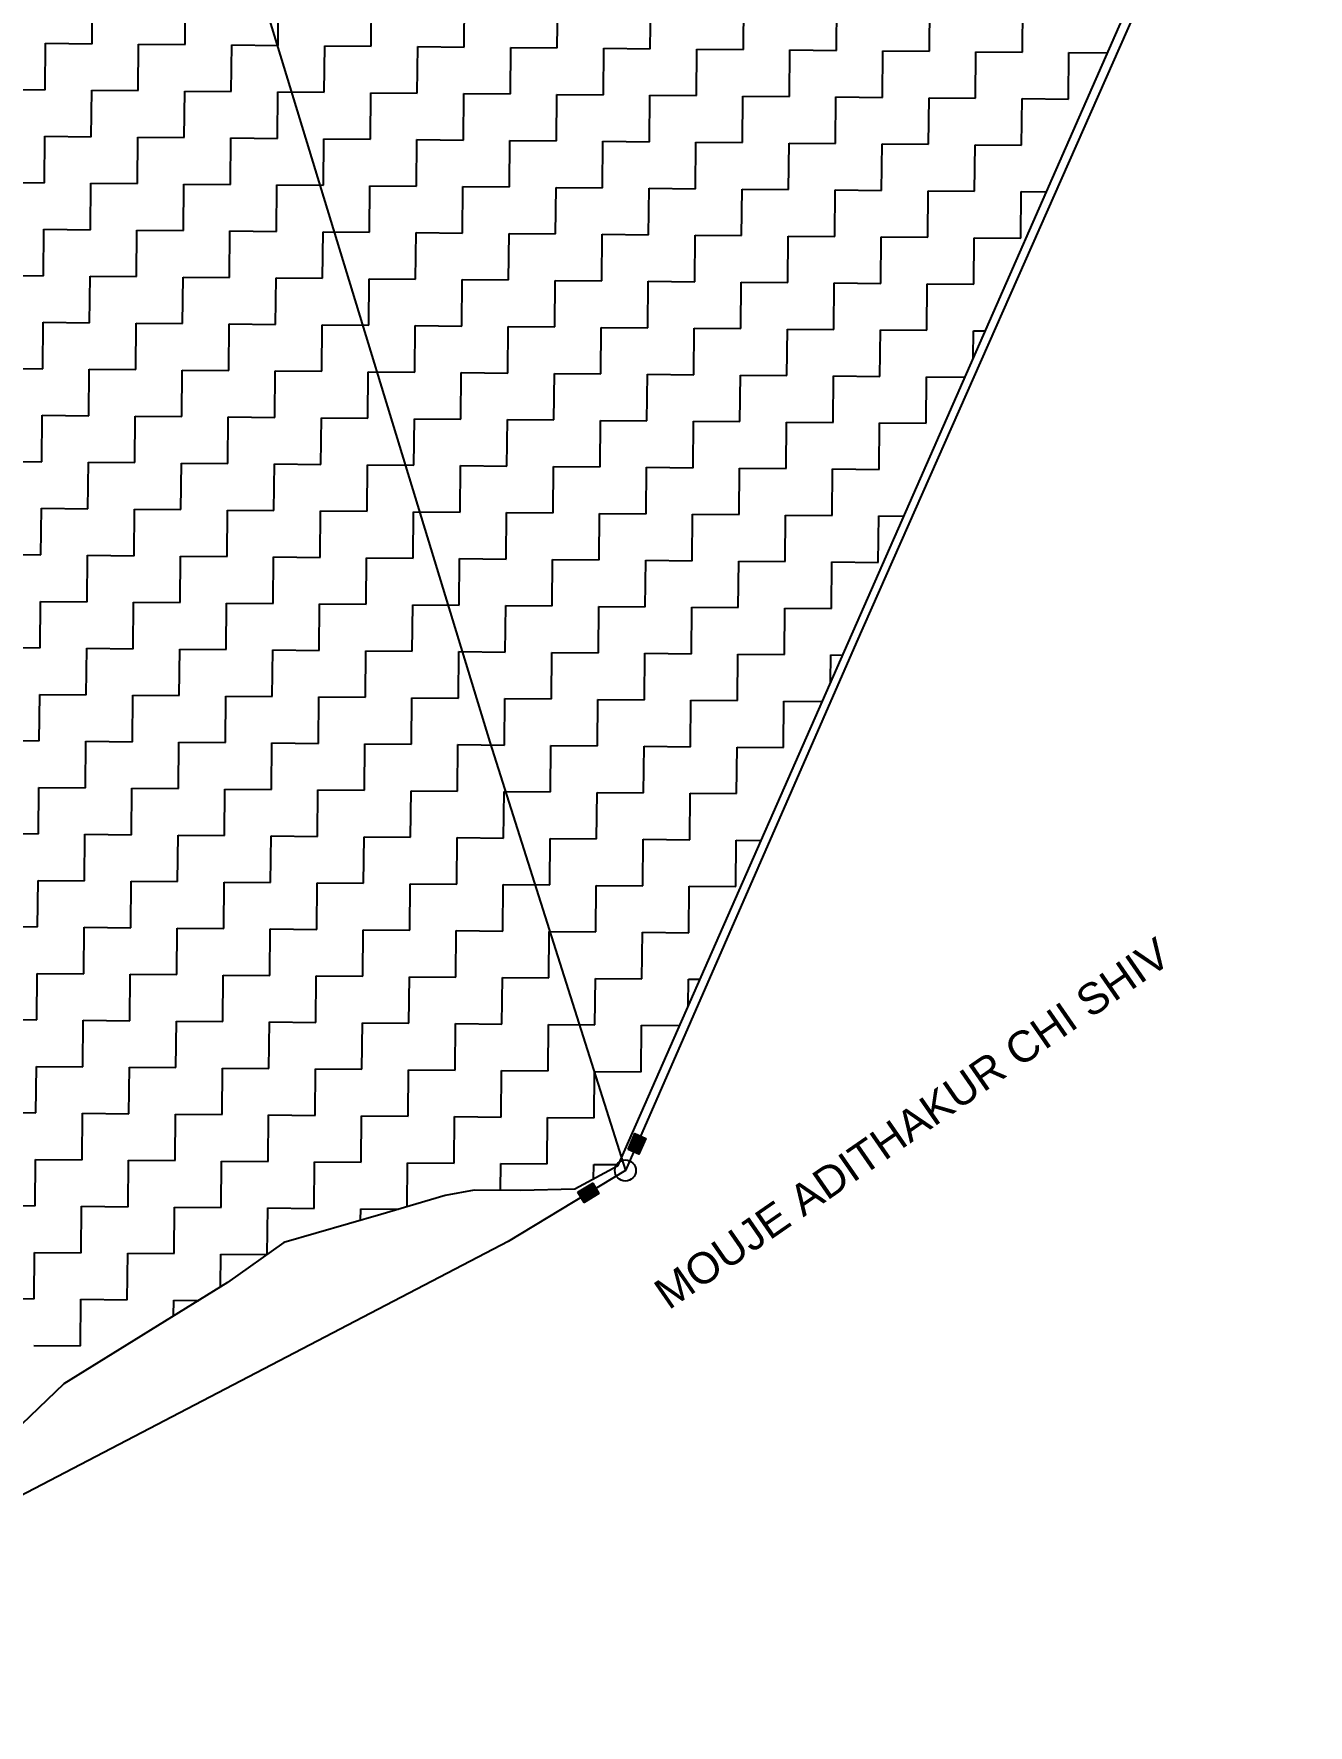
# Model space of a CAD drawing. Header units: metres. Extents: x 286188 to 288650, y 2015524 to 2018848.
# Drawn here: x 288110.8 to 288376.4, y 2015659.4 to 2016012 of the extents above; entities that cross this region are included whole.
import ezdxf

# ---------------------------------------------------------------- set-up
doc = ezdxf.new("R2010")
doc.units = ezdxf.units.M
doc.header["$MEASUREMENT"] = 0
for name, color, linetype in [('POLY_HATCH', 12, 'Continuous'), ('POLY_PARCEL', 6, 'Continuous'), ('TEXT_MAPOUT', 7, 'Continuous'), ('V_BOUND_LINE', 7, 'Continuous')]:
    doc.layers.add(name, color=color, linetype=linetype)
doc.styles.get("Standard").update_dxf_attribs({"font": 'arial.ttf'})

msp = doc.modelspace()

# ---------------------------------------------------------------- hatches: boundary and pattern name
for points in [[(288238.41, 2015781.7), (288236.13, 2015782.7), (288234.69, 2015779.4), (288236.97, 2015778.41)], [(288228.63, 2015770.21), (288227.33, 2015772.33), (288224.26, 2015770.47), (288225.55, 2015768.34)]]:
    msp.add_hatch(color=256).paths.add_polyline_path(points)

# ---------------------------------------------------------------- linework, layer by layer
for points in [[(288234.69, 2015779.4), (288236.13, 2015782.7), (288238.41, 2015781.7), (288236.97, 2015778.41)], [(288224.26, 2015770.47), (288227.33, 2015772.33), (288228.63, 2015770.21), (288225.55, 2015768.34)]]:
    msp.add_lwpolyline(points, close=True)
msp.add_circle((288234.13, 2015775), 2.2)
at = {"layer": 'POLY_HATCH'}
for p, q in [((288376.44, 2016103.4), (288294.83, 2015917.52)), ((288294.83, 2015917.52), (288232.51, 2015775.88)), ((288232.51, 2015775.88), (288223.59, 2015771.13)), ((288196.55, 2015769.76), (288183.2, 2015765.85)), ((288202.61, 2015770.91), (288196.55, 2015769.76)), ((288212.29, 2015770.82), (288202.61, 2015770.91)), ((288223.59, 2015771.13), (288212.29, 2015770.82)), ((288183.2, 2015765.85), (288162.97, 2015759.98)), ((288162.97, 2015759.98), (288151.19, 2015751.62)), ((288151.19, 2015751.62), (288117.11, 2015730.55)), ((288117.11, 2015730.55), (288088.81, 2015703.47))]:
    msp.add_line(p, q, dxfattribs=at)
at = {"layer": 'POLY_HATCH', "linetype": 'Continuous'}
for p, q in [((288123, 2016009.91), (288123.08, 2016019.61)), ((288142.39, 2016009.74), (288142.47, 2016019.43)), ((288161.78, 2016009.56), (288161.86, 2016019.26)), ((288181.16, 2016009.39), (288181.25, 2016019.08)), ((288200.55, 2016009.21), (288200.64, 2016018.91)), ((288219.94, 2016009.04), (288220.03, 2016018.73)), ((288239.33, 2016008.86), (288239.42, 2016018.56)), ((288258.72, 2016008.69), (288258.81, 2016018.38)), ((288278.11, 2016008.51), (288278.2, 2016018.21)), ((288297.5, 2016008.34), (288297.59, 2016018.03)), ((288316.89, 2016008.16), (288316.98, 2016017.86)), ((288113.21, 2016000.3), (288113.3, 2016010)), ((288113.3, 2016010), (288123, 2016009.91)), ((288132.6, 2016000.13), (288132.69, 2016009.82)), ((288132.69, 2016009.82), (288142.39, 2016009.74)), ((288151.99, 2015999.95), (288152.08, 2016009.65)), ((288152.08, 2016009.65), (288161.78, 2016009.56)), ((288171.38, 2015999.78), (288171.47, 2016009.47)), ((288171.47, 2016009.47), (288181.16, 2016009.39)), ((288190.77, 2015999.6), (288190.86, 2016009.3)), ((288190.86, 2016009.3), (288200.55, 2016009.21)), ((288210.16, 2015999.43), (288210.25, 2016009.12)), ((288210.25, 2016009.12), (288219.94, 2016009.04)), ((288229.55, 2015999.25), (288229.64, 2016008.95)), ((288229.64, 2016008.95), (288239.33, 2016008.86)), ((288248.94, 2015999.08), (288249.03, 2016008.77)), ((288249.03, 2016008.77), (288258.72, 2016008.69)), ((288268.33, 2015998.9), (288268.42, 2016008.6)), ((288268.42, 2016008.6), (288278.11, 2016008.51)), ((288287.72, 2015998.73), (288287.81, 2016008.42)), ((288287.81, 2016008.42), (288297.5, 2016008.34)), ((288307.11, 2015998.55), (288307.2, 2016008.25)), ((288307.2, 2016008.25), (288316.89, 2016008.16)), ((288326.5, 2015998.38), (288326.59, 2016008.07)), ((288326.59, 2016008.07), (288334.55, 2016008)), ((288103.52, 2016000.39), (288113.21, 2016000.3)), ((288122.82, 2015990.52), (288122.91, 2016000.22)), ((288122.91, 2016000.22), (288132.6, 2016000.13)), ((288142.21, 2015990.35), (288142.3, 2016000.04)), ((288142.3, 2016000.04), (288151.99, 2015999.95)), ((288161.6, 2015990.17), (288161.69, 2015999.87)), ((288161.69, 2015999.87), (288171.38, 2015999.78)), ((288180.99, 2015990), (288181.08, 2015999.69)), ((288181.08, 2015999.69), (288190.77, 2015999.6)), ((288200.38, 2015989.82), (288200.47, 2015999.52)), ((288200.47, 2015999.52), (288210.16, 2015999.43)), ((288219.77, 2015989.65), (288219.86, 2015999.34)), ((288219.86, 2015999.34), (288229.55, 2015999.25)), ((288239.16, 2015989.47), (288239.25, 2015999.17)), ((288239.25, 2015999.17), (288248.94, 2015999.08)), ((288258.55, 2015989.3), (288258.64, 2015998.99)), ((288258.64, 2015998.99), (288268.33, 2015998.9)), ((288277.94, 2015989.12), (288278.03, 2015998.82)), ((288278.03, 2015998.82), (288287.72, 2015998.73)), ((288297.33, 2015988.95), (288297.42, 2015998.64)), ((288297.42, 2015998.64), (288307.11, 2015998.55)), ((288316.72, 2015988.77), (288316.8, 2015998.47)), ((288316.8, 2015998.47), (288326.5, 2015998.38)), ((288113.04, 2015980.92), (288113.13, 2015990.61)), ((288113.13, 2015990.61), (288122.82, 2015990.52)), ((288132.43, 2015980.74), (288132.52, 2015990.44)), ((288132.52, 2015990.44), (288142.21, 2015990.35)), ((288151.82, 2015980.57), (288151.91, 2015990.26)), ((288151.91, 2015990.26), (288161.6, 2015990.17)), ((288171.21, 2015980.39), (288171.29, 2015990.08)), ((288171.29, 2015990.08), (288180.99, 2015990)), ((288190.6, 2015980.21), (288190.68, 2015989.91)), ((288190.68, 2015989.91), (288200.38, 2015989.82)), ((288209.99, 2015980.04), (288210.07, 2015989.73)), ((288210.07, 2015989.73), (288219.77, 2015989.65)), ((288229.38, 2015979.86), (288229.46, 2015989.56)), ((288229.46, 2015989.56), (288239.16, 2015989.47)), ((288248.77, 2015979.69), (288248.85, 2015989.38)), ((288248.85, 2015989.38), (288258.55, 2015989.3)), ((288268.16, 2015979.51), (288268.24, 2015989.21)), ((288268.24, 2015989.21), (288277.94, 2015989.12)), ((288287.55, 2015979.34), (288287.63, 2015989.03)), ((288287.63, 2015989.03), (288297.33, 2015988.95)), ((288306.93, 2015979.16), (288307.02, 2015988.86)), ((288307.02, 2015988.86), (288316.72, 2015988.77)), ((288103.34, 2015981), (288113.04, 2015980.92)), ((288122.65, 2015971.13), (288122.73, 2015980.83)), ((288122.73, 2015980.83), (288132.43, 2015980.74)), ((288142.04, 2015970.96), (288142.12, 2015980.65)), ((288142.12, 2015980.65), (288151.82, 2015980.57)), ((288161.42, 2015970.78), (288161.51, 2015980.48)), ((288161.51, 2015980.48), (288171.21, 2015980.39)), ((288180.81, 2015970.61), (288180.9, 2015980.3)), ((288180.9, 2015980.3), (288190.6, 2015980.21)), ((288200.2, 2015970.43), (288200.29, 2015980.13)), ((288200.29, 2015980.13), (288209.99, 2015980.04)), ((288219.59, 2015970.26), (288219.68, 2015979.95)), ((288219.68, 2015979.95), (288229.38, 2015979.86)), ((288238.98, 2015970.08), (288239.07, 2015979.78)), ((288239.07, 2015979.78), (288248.77, 2015979.69)), ((288258.37, 2015969.91), (288258.46, 2015979.6)), ((288258.46, 2015979.6), (288268.16, 2015979.51)), ((288277.76, 2015969.73), (288277.85, 2015979.43)), ((288277.85, 2015979.43), (288287.55, 2015979.34)), ((288297.15, 2015969.56), (288297.24, 2015979.25)), ((288297.24, 2015979.25), (288306.93, 2015979.16)), ((288316.54, 2015969.38), (288316.63, 2015979.08)), ((288316.63, 2015979.08), (288321.83, 2015979.03)), ((288112.86, 2015961.53), (288112.95, 2015971.22)), ((288112.95, 2015971.22), (288122.65, 2015971.13)), ((288132.25, 2015961.35), (288132.34, 2015971.05)), ((288132.34, 2015971.05), (288142.04, 2015970.96)), ((288151.64, 2015961.18), (288151.73, 2015970.87)), ((288151.73, 2015970.87), (288161.42, 2015970.78)), ((288171.03, 2015961), (288171.12, 2015970.7)), ((288171.12, 2015970.7), (288180.81, 2015970.61)), ((288190.42, 2015960.83), (288190.51, 2015970.52)), ((288190.51, 2015970.52), (288200.2, 2015970.43)), ((288209.81, 2015960.65), (288209.9, 2015970.34)), ((288209.9, 2015970.34), (288219.59, 2015970.26)), ((288229.2, 2015960.47), (288229.29, 2015970.17)), ((288229.29, 2015970.17), (288238.98, 2015970.08)), ((288248.59, 2015960.3), (288248.68, 2015969.99)), ((288248.68, 2015969.99), (288258.37, 2015969.91)), ((288267.98, 2015960.12), (288268.07, 2015969.82)), ((288268.07, 2015969.82), (288277.76, 2015969.73)), ((288287.37, 2015959.95), (288287.46, 2015969.64)), ((288287.46, 2015969.64), (288297.15, 2015969.56)), ((288306.76, 2015959.77), (288306.85, 2015969.47)), ((288306.85, 2015969.47), (288316.54, 2015969.38)), ((288103.17, 2015961.61), (288112.86, 2015961.53)), ((288122.47, 2015951.74), (288122.56, 2015961.44)), ((288122.56, 2015961.44), (288132.25, 2015961.35)), ((288141.86, 2015951.57), (288141.95, 2015961.26)), ((288141.95, 2015961.26), (288151.64, 2015961.18)), ((288161.25, 2015951.39), (288161.34, 2015961.09)), ((288161.34, 2015961.09), (288171.03, 2015961)), ((288180.64, 2015951.22), (288180.73, 2015960.91)), ((288180.73, 2015960.91), (288190.42, 2015960.83)), ((288200.03, 2015951.04), (288200.12, 2015960.74)), ((288200.12, 2015960.74), (288209.81, 2015960.65)), ((288219.42, 2015950.87), (288219.51, 2015960.56)), ((288219.51, 2015960.56), (288229.2, 2015960.47)), ((288238.81, 2015950.69), (288238.9, 2015960.39)), ((288238.9, 2015960.39), (288248.59, 2015960.3)), ((288258.2, 2015950.52), (288258.29, 2015960.21)), ((288258.29, 2015960.21), (288267.98, 2015960.12)), ((288277.59, 2015950.34), (288277.68, 2015960.04)), ((288277.68, 2015960.04), (288287.37, 2015959.95)), ((288296.98, 2015950.17), (288297.06, 2015959.86)), ((288297.06, 2015959.86), (288306.76, 2015959.77)), ((288112.69, 2015942.14), (288112.78, 2015951.83)), ((288112.78, 2015951.83), (288122.47, 2015951.74)), ((288132.08, 2015941.96), (288132.17, 2015951.66)), ((288132.17, 2015951.66), (288141.86, 2015951.57)), ((288151.47, 2015941.79), (288151.55, 2015951.48)), ((288151.55, 2015951.48), (288161.25, 2015951.39)), ((288170.86, 2015941.61), (288170.94, 2015951.31)), ((288170.94, 2015951.31), (288180.64, 2015951.22)), ((288190.25, 2015941.44), (288190.33, 2015951.13)), ((288190.33, 2015951.13), (288200.03, 2015951.04)), ((288209.64, 2015941.26), (288209.72, 2015950.96)), ((288209.72, 2015950.96), (288219.42, 2015950.87)), ((288229.03, 2015941.09), (288229.11, 2015950.78)), ((288229.11, 2015950.78), (288238.81, 2015950.69)), ((288248.42, 2015940.91), (288248.5, 2015950.6)), ((288248.5, 2015950.6), (288258.2, 2015950.52)), ((288267.81, 2015940.73), (288267.89, 2015950.43)), ((288267.89, 2015950.43), (288277.59, 2015950.34)), ((288287.19, 2015940.56), (288287.28, 2015950.25)), ((288287.28, 2015950.25), (288296.98, 2015950.17)), ((288306.62, 2015944.38), (288306.67, 2015950.08)), ((288306.67, 2015950.08), (288309.11, 2015950.06)), ((288102.99, 2015942.22), (288112.69, 2015942.14)), ((288122.3, 2015932.35), (288122.38, 2015942.05)), ((288122.38, 2015942.05), (288132.08, 2015941.96)), ((288141.68, 2015932.18), (288141.77, 2015941.87)), ((288141.77, 2015941.87), (288151.47, 2015941.79)), ((288161.07, 2015932), (288161.16, 2015941.7)), ((288161.16, 2015941.7), (288170.86, 2015941.61)), ((288180.46, 2015931.83), (288180.55, 2015941.52)), ((288180.55, 2015941.52), (288190.25, 2015941.44)), ((288199.85, 2015931.65), (288199.94, 2015941.35)), ((288199.94, 2015941.35), (288209.64, 2015941.26)), ((288219.24, 2015931.48), (288219.33, 2015941.17)), ((288219.33, 2015941.17), (288229.03, 2015941.09)), ((288238.63, 2015931.3), (288238.72, 2015941)), ((288238.72, 2015941), (288248.42, 2015940.91)), ((288258.02, 2015931.13), (288258.11, 2015940.82)), ((288258.11, 2015940.82), (288267.81, 2015940.73)), ((288277.41, 2015930.95), (288277.5, 2015940.65)), ((288277.5, 2015940.65), (288287.19, 2015940.56)), ((288296.8, 2015930.78), (288296.89, 2015940.47)), ((288296.89, 2015940.47), (288304.87, 2015940.4)), ((288112.51, 2015922.75), (288112.6, 2015932.44)), ((288112.6, 2015932.44), (288122.3, 2015932.35)), ((288131.9, 2015922.57), (288131.99, 2015932.27)), ((288131.99, 2015932.27), (288141.68, 2015932.18)), ((288151.29, 2015922.4), (288151.38, 2015932.09)), ((288151.38, 2015932.09), (288161.07, 2015932)), ((288170.68, 2015922.22), (288170.77, 2015931.92)), ((288170.77, 2015931.92), (288180.46, 2015931.83)), ((288190.07, 2015922.05), (288190.16, 2015931.74)), ((288190.16, 2015931.74), (288199.85, 2015931.65)), ((288209.46, 2015921.87), (288209.55, 2015931.57)), ((288209.55, 2015931.57), (288219.24, 2015931.48)), ((288228.85, 2015921.7), (288228.94, 2015931.39)), ((288228.94, 2015931.39), (288238.63, 2015931.3)), ((288248.24, 2015921.52), (288248.33, 2015931.22)), ((288248.33, 2015931.22), (288258.02, 2015931.13)), ((288267.63, 2015921.35), (288267.72, 2015931.04)), ((288267.72, 2015931.04), (288277.41, 2015930.95)), ((288287.02, 2015921.17), (288287.11, 2015930.86)), ((288287.11, 2015930.86), (288296.8, 2015930.78)), ((288102.82, 2015922.83), (288112.51, 2015922.75)), ((288122.12, 2015912.96), (288122.21, 2015922.66)), ((288122.21, 2015922.66), (288131.9, 2015922.57)), ((288141.51, 2015912.79), (288141.6, 2015922.48)), ((288141.6, 2015922.48), (288151.29, 2015922.4)), ((288160.9, 2015912.61), (288160.99, 2015922.31)), ((288160.99, 2015922.31), (288170.68, 2015922.22)), ((288180.29, 2015912.44), (288180.38, 2015922.13)), ((288180.38, 2015922.13), (288190.07, 2015922.05)), ((288199.68, 2015912.26), (288199.77, 2015921.96)), ((288199.77, 2015921.96), (288209.46, 2015921.87)), ((288219.07, 2015912.09), (288219.16, 2015921.78)), ((288219.16, 2015921.78), (288228.85, 2015921.7)), ((288238.46, 2015911.91), (288238.55, 2015921.61)), ((288238.55, 2015921.61), (288248.24, 2015921.52)), ((288257.85, 2015911.74), (288257.94, 2015921.43)), ((288257.94, 2015921.43), (288267.63, 2015921.35)), ((288277.24, 2015911.56), (288277.32, 2015921.26)), ((288277.32, 2015921.26), (288287.02, 2015921.17)), ((288112.34, 2015903.36), (288112.43, 2015913.05)), ((288112.43, 2015913.05), (288122.12, 2015912.96)), ((288131.73, 2015903.18), (288131.81, 2015912.88)), ((288131.81, 2015912.88), (288141.51, 2015912.79)), ((288151.12, 2015903.01), (288151.2, 2015912.7)), ((288151.2, 2015912.7), (288160.9, 2015912.61)), ((288170.51, 2015902.83), (288170.59, 2015912.53)), ((288170.59, 2015912.53), (288180.29, 2015912.44)), ((288189.9, 2015902.66), (288189.98, 2015912.35)), ((288189.98, 2015912.35), (288199.68, 2015912.26)), ((288209.29, 2015902.48), (288209.37, 2015912.18)), ((288209.37, 2015912.18), (288219.07, 2015912.09)), ((288228.68, 2015902.31), (288228.76, 2015912)), ((288228.76, 2015912), (288238.46, 2015911.91)), ((288248.07, 2015902.13), (288248.15, 2015911.83)), ((288248.15, 2015911.83), (288257.85, 2015911.74)), ((288267.45, 2015901.96), (288267.54, 2015911.65)), ((288267.54, 2015911.65), (288277.24, 2015911.56)), ((288286.84, 2015901.78), (288286.93, 2015911.48)), ((288286.93, 2015911.48), (288292.15, 2015911.43)), ((288102.64, 2015903.44), (288112.34, 2015903.36)), ((288121.94, 2015893.57), (288122.03, 2015903.27)), ((288122.03, 2015903.27), (288131.73, 2015903.18)), ((288141.33, 2015893.4), (288141.42, 2015903.09)), ((288141.42, 2015903.09), (288151.12, 2015903.01)), ((288160.72, 2015893.22), (288160.81, 2015902.92)), ((288160.81, 2015902.92), (288170.51, 2015902.83)), ((288180.11, 2015893.05), (288180.2, 2015902.74)), ((288180.2, 2015902.74), (288189.9, 2015902.66)), ((288199.5, 2015892.87), (288199.59, 2015902.57)), ((288199.59, 2015902.57), (288209.29, 2015902.48)), ((288218.89, 2015892.7), (288218.98, 2015902.39)), ((288218.98, 2015902.39), (288228.68, 2015902.31)), ((288238.28, 2015892.52), (288238.37, 2015902.22)), ((288238.37, 2015902.22), (288248.07, 2015902.13)), ((288257.67, 2015892.35), (288257.76, 2015902.04)), ((288257.76, 2015902.04), (288267.45, 2015901.96)), ((288277.06, 2015892.17), (288277.15, 2015901.87)), ((288277.15, 2015901.87), (288286.84, 2015901.78)), ((288112.16, 2015883.97), (288112.25, 2015893.66)), ((288112.25, 2015893.66), (288121.94, 2015893.57)), ((288131.55, 2015883.79), (288131.64, 2015893.49)), ((288131.64, 2015893.49), (288141.33, 2015893.4)), ((288150.94, 2015883.62), (288151.03, 2015893.31)), ((288151.03, 2015893.31), (288160.72, 2015893.22)), ((288170.33, 2015883.44), (288170.42, 2015893.14)), ((288170.42, 2015893.14), (288180.11, 2015893.05)), ((288189.72, 2015883.27), (288189.81, 2015892.96)), ((288189.81, 2015892.96), (288199.5, 2015892.87)), ((288209.11, 2015883.09), (288209.2, 2015892.79)), ((288209.2, 2015892.79), (288218.89, 2015892.7)), ((288228.5, 2015882.92), (288228.59, 2015892.61)), ((288228.59, 2015892.61), (288238.28, 2015892.52)), ((288247.89, 2015882.74), (288247.98, 2015892.44)), ((288247.98, 2015892.44), (288257.67, 2015892.35)), ((288267.28, 2015882.57), (288267.37, 2015892.26)), ((288267.37, 2015892.26), (288277.06, 2015892.17)), ((288102.47, 2015884.05), (288112.16, 2015883.97)), ((288121.77, 2015874.18), (288121.86, 2015883.88)), ((288121.86, 2015883.88), (288131.55, 2015883.79)), ((288141.16, 2015874.01), (288141.25, 2015883.7)), ((288141.25, 2015883.7), (288150.94, 2015883.62)), ((288160.55, 2015873.83), (288160.64, 2015883.53)), ((288160.64, 2015883.53), (288170.33, 2015883.44)), ((288179.94, 2015873.66), (288180.03, 2015883.35)), ((288180.03, 2015883.35), (288189.72, 2015883.27)), ((288199.33, 2015873.48), (288199.42, 2015883.18)), ((288199.42, 2015883.18), (288209.11, 2015883.09)), ((288218.72, 2015873.31), (288218.81, 2015883)), ((288218.81, 2015883), (288228.5, 2015882.92)), ((288238.11, 2015873.13), (288238.2, 2015882.83)), ((288238.2, 2015882.83), (288247.89, 2015882.74)), ((288257.5, 2015872.96), (288257.58, 2015882.65)), ((288257.58, 2015882.65), (288267.28, 2015882.57)), ((288276.92, 2015876.82), (288276.97, 2015882.48)), ((288276.97, 2015882.48), (288279.4, 2015882.46)), ((288111.99, 2015864.58), (288112.07, 2015874.27)), ((288112.07, 2015874.27), (288121.77, 2015874.18)), ((288131.38, 2015864.4), (288131.46, 2015874.1)), ((288131.46, 2015874.1), (288141.16, 2015874.01)), ((288150.77, 2015864.23), (288150.85, 2015873.92)), ((288150.85, 2015873.92), (288160.55, 2015873.83)), ((288170.16, 2015864.05), (288170.24, 2015873.75)), ((288170.24, 2015873.75), (288179.94, 2015873.66)), ((288189.55, 2015863.88), (288189.63, 2015873.57)), ((288189.63, 2015873.57), (288199.33, 2015873.48)), ((288208.94, 2015863.7), (288209.02, 2015873.4)), ((288209.02, 2015873.4), (288218.72, 2015873.31)), ((288228.33, 2015863.53), (288228.41, 2015873.22)), ((288228.41, 2015873.22), (288238.11, 2015873.13)), ((288247.71, 2015863.35), (288247.8, 2015873.05)), ((288247.8, 2015873.05), (288257.5, 2015872.96)), ((288267.1, 2015863.18), (288267.19, 2015872.87)), ((288267.19, 2015872.87), (288275.15, 2015872.8)), ((288102.29, 2015864.66), (288111.99, 2015864.58)), ((288121.59, 2015854.79), (288121.68, 2015864.49)), ((288121.68, 2015864.49), (288131.38, 2015864.4)), ((288140.98, 2015854.62), (288141.07, 2015864.31)), ((288141.07, 2015864.31), (288150.77, 2015864.23)), ((288160.37, 2015854.44), (288160.46, 2015864.14)), ((288160.46, 2015864.14), (288170.16, 2015864.05)), ((288179.76, 2015854.27), (288179.85, 2015863.96)), ((288179.85, 2015863.96), (288189.55, 2015863.88)), ((288199.15, 2015854.09), (288199.24, 2015863.79)), ((288199.24, 2015863.79), (288208.94, 2015863.7)), ((288218.54, 2015853.92), (288218.63, 2015863.61)), ((288218.63, 2015863.61), (288228.33, 2015863.53)), ((288237.93, 2015853.74), (288238.02, 2015863.44)), ((288238.02, 2015863.44), (288247.71, 2015863.35)), ((288257.32, 2015853.57), (288257.41, 2015863.26)), ((288257.41, 2015863.26), (288267.1, 2015863.18)), ((288111.81, 2015845.19), (288111.9, 2015854.88)), ((288111.9, 2015854.88), (288121.59, 2015854.79)), ((288131.2, 2015845.01), (288131.29, 2015854.71)), ((288131.29, 2015854.71), (288140.98, 2015854.62)), ((288150.59, 2015844.84), (288150.68, 2015854.53)), ((288150.68, 2015854.53), (288160.37, 2015854.44)), ((288169.98, 2015844.66), (288170.07, 2015854.36)), ((288170.07, 2015854.36), (288179.76, 2015854.27)), ((288189.37, 2015844.49), (288189.46, 2015854.18)), ((288189.46, 2015854.18), (288199.15, 2015854.09)), ((288208.76, 2015844.31), (288208.85, 2015854.01)), ((288208.85, 2015854.01), (288218.54, 2015853.92)), ((288228.15, 2015844.14), (288228.24, 2015853.83)), ((288228.24, 2015853.83), (288237.93, 2015853.74)), ((288247.54, 2015843.96), (288247.63, 2015853.66)), ((288247.63, 2015853.66), (288257.32, 2015853.57)), ((288102.12, 2015845.28), (288111.81, 2015845.19)), ((288121.42, 2015835.41), (288121.51, 2015845.1)), ((288121.51, 2015845.1), (288131.2, 2015845.01)), ((288140.81, 2015835.23), (288140.9, 2015844.92)), ((288140.9, 2015844.92), (288150.59, 2015844.84)), ((288160.2, 2015835.05), (288160.29, 2015844.75)), ((288160.29, 2015844.75), (288169.98, 2015844.66)), ((288179.59, 2015834.88), (288179.68, 2015844.57)), ((288179.68, 2015844.57), (288189.37, 2015844.49)), ((288198.98, 2015834.7), (288199.07, 2015844.4)), ((288199.07, 2015844.4), (288208.76, 2015844.31)), ((288218.37, 2015834.53), (288218.46, 2015844.22)), ((288218.46, 2015844.22), (288228.15, 2015844.14)), ((288237.76, 2015834.35), (288237.84, 2015844.05)), ((288237.84, 2015844.05), (288247.54, 2015843.96)), ((288257.15, 2015834.18), (288257.23, 2015843.87)), ((288257.23, 2015843.87), (288262.41, 2015843.83)), ((288111.64, 2015825.8), (288111.72, 2015835.49)), ((288111.72, 2015835.49), (288121.42, 2015835.41)), ((288131.03, 2015825.62), (288131.11, 2015835.32)), ((288131.11, 2015835.32), (288140.81, 2015835.23)), ((288150.42, 2015825.45), (288150.5, 2015835.14)), ((288150.5, 2015835.14), (288160.2, 2015835.05)), ((288169.81, 2015825.27), (288169.89, 2015834.97)), ((288169.89, 2015834.97), (288179.59, 2015834.88)), ((288189.2, 2015825.1), (288189.28, 2015834.79)), ((288189.28, 2015834.79), (288198.98, 2015834.7)), ((288208.59, 2015824.92), (288208.67, 2015834.62)), ((288208.67, 2015834.62), (288218.37, 2015834.53)), ((288227.97, 2015824.75), (288228.06, 2015834.44)), ((288228.06, 2015834.44), (288237.76, 2015834.35)), ((288247.36, 2015824.57), (288247.45, 2015834.27)), ((288247.45, 2015834.27), (288257.15, 2015834.18)), ((288101.94, 2015825.89), (288111.64, 2015825.8)), ((288121.24, 2015816.02), (288121.33, 2015825.71)), ((288121.33, 2015825.71), (288131.03, 2015825.62)), ((288140.63, 2015815.84), (288140.72, 2015825.54)), ((288140.72, 2015825.54), (288150.42, 2015825.45)), ((288160.02, 2015815.67), (288160.11, 2015825.36)), ((288160.11, 2015825.36), (288169.81, 2015825.27)), ((288179.41, 2015815.49), (288179.5, 2015825.18)), ((288179.5, 2015825.18), (288189.2, 2015825.1)), ((288198.8, 2015815.31), (288198.89, 2015825.01)), ((288198.89, 2015825.01), (288208.59, 2015824.92)), ((288218.19, 2015815.14), (288218.28, 2015824.83)), ((288218.28, 2015824.83), (288227.97, 2015824.75)), ((288237.58, 2015814.96), (288237.67, 2015824.66)), ((288237.67, 2015824.66), (288247.36, 2015824.57)), ((288111.46, 2015806.41), (288111.55, 2015816.1)), ((288111.55, 2015816.1), (288121.24, 2015816.02)), ((288130.85, 2015806.23), (288130.94, 2015815.93)), ((288130.94, 2015815.93), (288140.63, 2015815.84)), ((288150.24, 2015806.06), (288150.33, 2015815.75)), ((288150.33, 2015815.75), (288160.02, 2015815.67)), ((288169.63, 2015805.88), (288169.72, 2015815.58)), ((288169.72, 2015815.58), (288179.41, 2015815.49)), ((288189.02, 2015805.71), (288189.11, 2015815.4)), ((288189.11, 2015815.4), (288198.8, 2015815.31)), ((288208.41, 2015805.53), (288208.5, 2015815.23)), ((288208.5, 2015815.23), (288218.19, 2015815.14)), ((288227.8, 2015805.36), (288227.89, 2015815.05)), ((288227.89, 2015815.05), (288237.58, 2015814.96)), ((288247.23, 2015809.33), (288247.28, 2015814.88)), ((288247.28, 2015814.88), (288249.66, 2015814.86)), ((288101.77, 2015806.5), (288111.46, 2015806.41)), ((288121.07, 2015796.63), (288121.16, 2015806.32)), ((288121.16, 2015806.32), (288130.85, 2015806.23)), ((288140.46, 2015796.45), (288140.55, 2015806.15)), ((288140.55, 2015806.15), (288150.24, 2015806.06)), ((288159.85, 2015796.28), (288159.94, 2015805.97)), ((288159.94, 2015805.97), (288169.63, 2015805.88)), ((288179.24, 2015796.1), (288179.33, 2015805.8)), ((288179.33, 2015805.8), (288189.02, 2015805.71)), ((288198.63, 2015795.93), (288198.72, 2015805.62)), ((288198.72, 2015805.62), (288208.41, 2015805.53)), ((288218.02, 2015795.75), (288218.1, 2015805.44)), ((288218.1, 2015805.44), (288227.8, 2015805.36)), ((288237.41, 2015795.57), (288237.49, 2015805.27)), ((288237.49, 2015805.27), (288245.41, 2015805.2)), ((288111.29, 2015787.02), (288111.37, 2015796.71)), ((288111.37, 2015796.71), (288121.07, 2015796.63)), ((288130.68, 2015786.84), (288130.76, 2015796.54)), ((288130.76, 2015796.54), (288140.46, 2015796.45)), ((288150.07, 2015786.67), (288150.15, 2015796.36)), ((288150.15, 2015796.36), (288159.85, 2015796.28)), ((288169.46, 2015786.49), (288169.54, 2015796.19)), ((288169.54, 2015796.19), (288179.24, 2015796.1)), ((288188.85, 2015786.32), (288188.93, 2015796.01)), ((288188.93, 2015796.01), (288198.63, 2015795.93)), ((288208.23, 2015786.14), (288208.32, 2015795.84)), ((288208.32, 2015795.84), (288218.02, 2015795.75)), ((288227.62, 2015785.97), (288227.71, 2015795.66)), ((288227.71, 2015795.66), (288237.41, 2015795.57)), ((288101.59, 2015787.11), (288111.29, 2015787.02)), ((288120.89, 2015777.24), (288120.98, 2015786.93)), ((288120.98, 2015786.93), (288130.68, 2015786.84)), ((288140.28, 2015777.06), (288140.37, 2015786.76)), ((288140.37, 2015786.76), (288150.07, 2015786.67)), ((288159.67, 2015776.89), (288159.76, 2015786.58)), ((288159.76, 2015786.58), (288169.46, 2015786.49)), ((288179.06, 2015776.71), (288179.15, 2015786.41)), ((288179.15, 2015786.41), (288188.85, 2015786.32)), ((288198.45, 2015776.54), (288198.54, 2015786.23)), ((288198.54, 2015786.23), (288208.23, 2015786.14)), ((288217.84, 2015776.36), (288217.93, 2015786.06)), ((288217.93, 2015786.06), (288227.62, 2015785.97)), ((288111.11, 2015767.63), (288111.2, 2015777.32)), ((288111.2, 2015777.32), (288120.89, 2015777.24)), ((288130.5, 2015767.45), (288130.59, 2015777.15)), ((288130.59, 2015777.15), (288140.28, 2015777.06)), ((288149.89, 2015767.28), (288149.98, 2015776.97)), ((288149.98, 2015776.97), (288159.67, 2015776.89)), ((288169.28, 2015767.1), (288169.37, 2015776.8)), ((288169.37, 2015776.8), (288179.06, 2015776.71)), ((288188.67, 2015767.45), (288188.76, 2015776.62)), ((288188.76, 2015776.62), (288198.45, 2015776.54)), ((288208.1, 2015770.86), (288208.15, 2015776.45)), ((288208.15, 2015776.45), (288217.84, 2015776.36)), ((288227.51, 2015773.22), (288227.54, 2015776.27)), ((288227.54, 2015776.27), (288232.66, 2015776.23)), ((288101.42, 2015767.72), (288111.11, 2015767.63)), ((288120.72, 2015757.85), (288120.81, 2015767.54)), ((288120.81, 2015767.54), (288130.5, 2015767.45)), ((288140.11, 2015757.67), (288140.2, 2015767.37)), ((288140.2, 2015767.37), (288149.89, 2015767.28)), ((288159.5, 2015757.51), (288159.59, 2015767.19)), ((288159.59, 2015767.19), (288169.28, 2015767.1)), ((288178.95, 2015764.61), (288178.98, 2015767.02)), ((288178.98, 2015767.02), (288186.95, 2015766.94)), ((288110.94, 2015748.24), (288111.02, 2015757.93)), ((288111.02, 2015757.93), (288120.72, 2015757.85)), ((288130.33, 2015748.06), (288130.41, 2015757.76)), ((288130.41, 2015757.76), (288140.11, 2015757.67)), ((288149.74, 2015750.72), (288149.8, 2015757.58)), ((288149.8, 2015757.58), (288159.47, 2015757.5)), ((288101.24, 2015748.33), (288110.94, 2015748.24)), ((288120.54, 2015738.46), (288120.63, 2015748.15)), ((288120.63, 2015748.15), (288130.33, 2015748.06)), ((288139.99, 2015744.69), (288140.02, 2015747.98)), ((288140.02, 2015747.98), (288145.23, 2015747.93)), ((288110.85, 2015738.54), (288120.54, 2015738.46))]:
    msp.add_line(p, q, dxfattribs=at)
at = {"layer": 'POLY_PARCEL'}
for p, q in [((288154.78, 2016031.83), (288205.86, 2015864.29)), ((288205.86, 2015864.29), (288234.13, 2015775))]:
    msp.add_line(p, q, dxfattribs=at)
at = {"layer": 'V_BOUND_LINE'}
for p, q in [((288359.18, 2016058.99), (288282.28, 2015885.18)), ((288282.28, 2015885.18), (288234.13, 2015775)), ((288234.13, 2015775), (288209.71, 2015760.18)), ((288209.71, 2015760.18), (288016.41, 2015659.37))]:
    msp.add_line(p, q, dxfattribs=at)

# ---------------------------------------------------------------- texts
at = {"layer": 'TEXT_MAPOUT'}
msp.add_text('MOUJE ADITHAKUR CHI SHIV', height=6.4635, rotation=34.6843, dxfattribs=at).set_placement((288243.15, 2015745.79))

doc.saveas('drawing.dxf')
